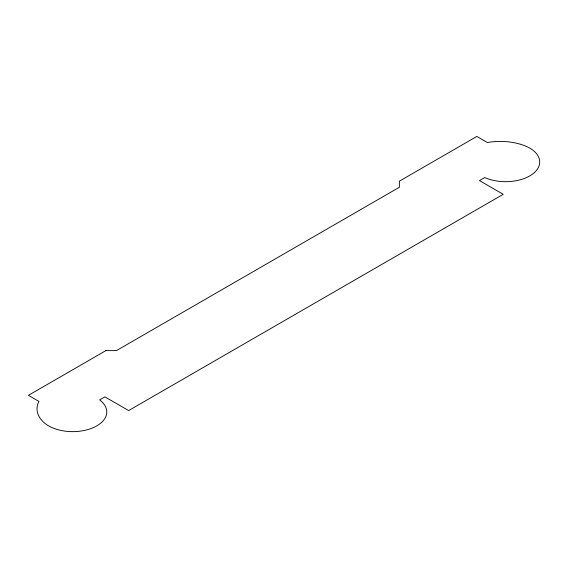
<?xml version="1.0" encoding="UTF-8"?>
<svg xmlns="http://www.w3.org/2000/svg" width="568" height="568" viewBox="0 0 568 568"><rect width="100%" height="100%" fill="white"/><g stroke="black" fill="none" stroke-linecap="round" stroke-linejoin="round"><path stroke-width="0.85" d="M105.882 350.612L28.4 395.342L38.951 401.434A43.906 25.347 0 0 0 44.226 422.762A34.066 19.667 0 0 0 92.513 427.974A34.066 19.667 0 0 0 99.627 399.915L104.902 396.869L128.645 410.572L503.234 194.306L479.491 180.596L484.774 177.55A34.066 19.667 0 0 0 533.373 173.446A34.066 19.667 0 0 0 524.342 145.571A43.906 25.347 0 0 0 487.408 142.525L476.857 136.434L399.375 181.164L399.375 187.255L116.433 350.612L105.882 350.612"/></g></svg>
